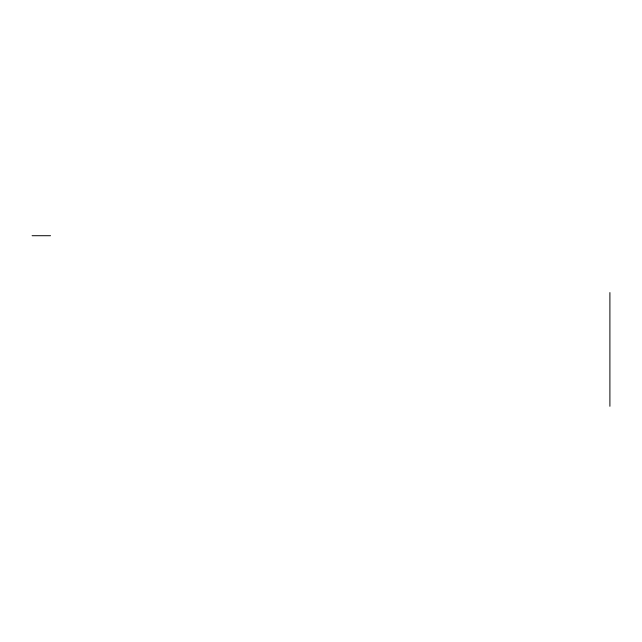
<?xml version="1.0" encoding="UTF-8"?>
<svg xmlns="http://www.w3.org/2000/svg" width="642" height="642" viewBox="0 0 642 642"><rect width="100%" height="100%" fill="white"/><g stroke="black" fill="none" stroke-linecap="round" stroke-linejoin="round"><path stroke-width="0.96" d="M32.1 235.71L50.525 235.71M609.9 292.567L609.9 406.29"/></g></svg>
